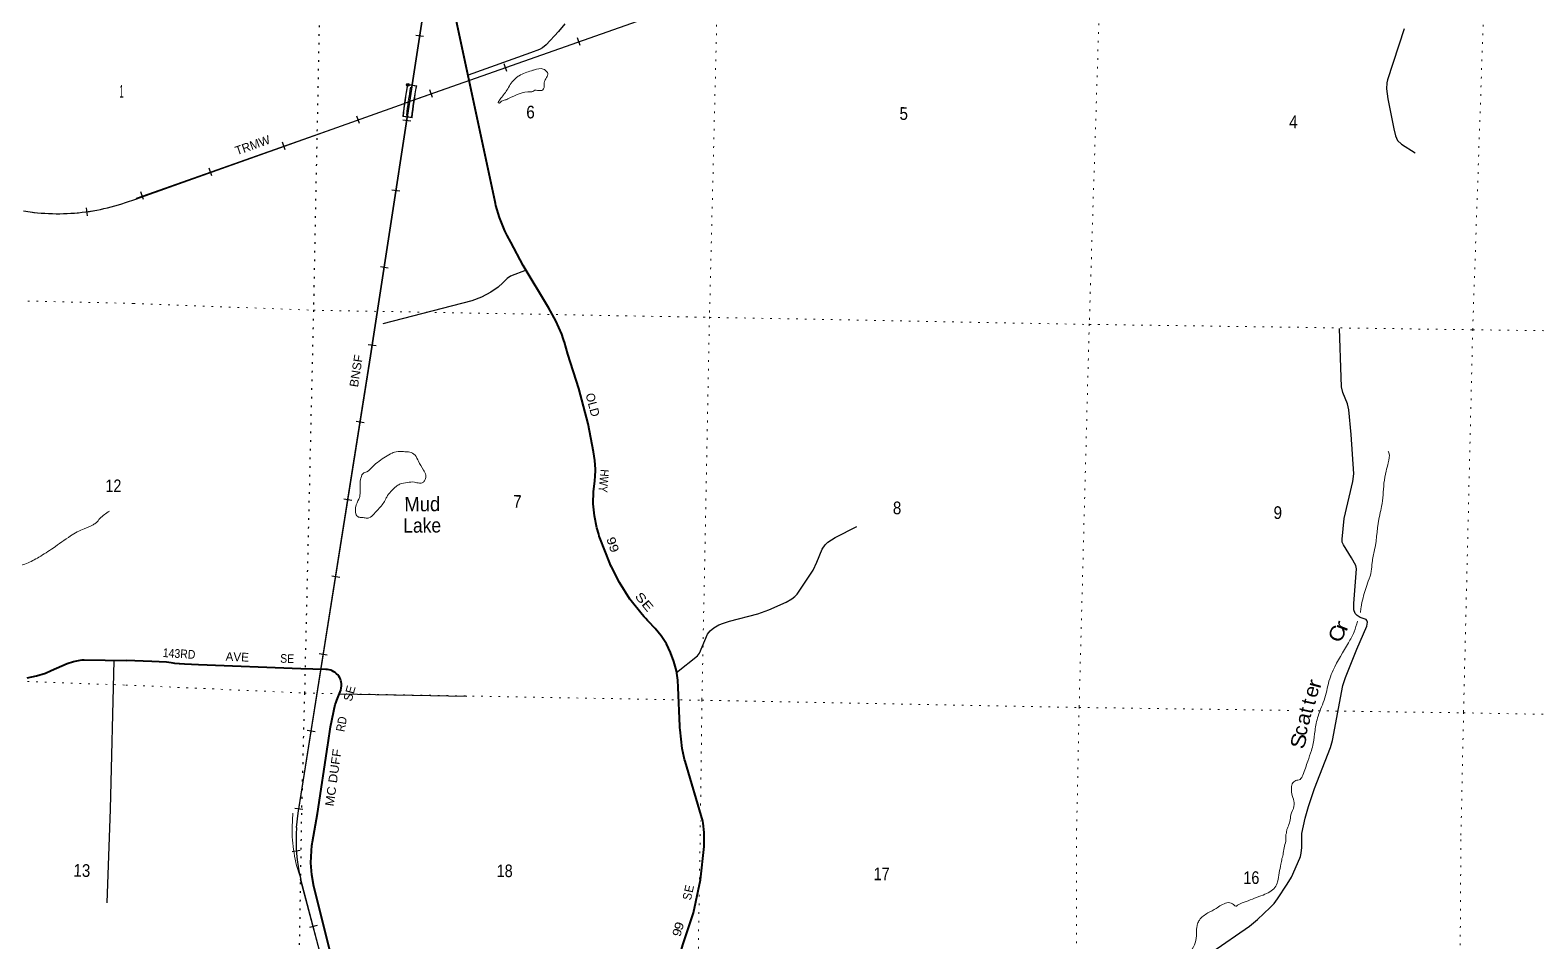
# Model space of a CAD drawing. Header units: feet. Extents: x -518066 to -250644, y -364975 to -177792.
# Drawn here: x -472166 to -451300, y -226058 to -213445 of the extents above; entities that cross this region are included whole.
import ezdxf
from ezdxf.enums import TextEntityAlignment as Align

# ---------------------------------------------------------------- set-up
doc = ezdxf.new("R2010")
doc.units = ezdxf.units.FT
doc.header["$LTSCALE"] = 80
doc.header["$PDMODE"] = 32
doc.header["$PDSIZE"] = 40
doc.linetypes.add('DOTTED', pattern=[1.5, 0.3, -1.2])
for name, color, linetype, lineweight in [('26', 7, 'Continuous', 40), ('29', 7, 'Continuous', 25), ('34', 7, 'Continuous', 25), ('39', 7, 'Continuous', 13), ('41', 7, 'Continuous', 13), ('6', 7, 'DOTTED', 25), ('7', 7, 'DOTTED', 13)]:
    doc.layers.add(name, color=color, linetype=linetype, lineweight=lineweight)
doc.layers.add('27', color=7, linetype='Continuous')

msp = doc.modelspace()

# ---------------------------------------------------------------- linework, layer by layer
at = {"layer": '26'}
for points in [[(-462850.56, -224401.98), (-463096.74, -223571.53), (-463104.09, -223546.55), (-463109.09, -223521.53), (-463134.98, -223391.94), (-463165.11, -223133.2), (-463168.04, -223108.07), (-463169.08, -223083.2), (-463191.47, -222551.21), (-463197.05, -222447.37), (-463216.45, -222316.42), (-463249.44, -222188.22), (-463295.65, -222064.17), (-463354.57, -221945.63), (-463425.56, -221833.89), (-463507.85, -221730.19), (-463600.52, -221635.66), (-463615.17, -221619.9), (-463637.93, -221595.41), (-463661.17, -221569.9), (-463691.1, -221537.05), (-463859.82, -221324.69), (-464005.42, -221095.86), (-464113.85, -220878.06), (-464126.35, -220852.96), (-464136.18, -220828.06), (-464274.95, -220476.52), (-464284.81, -220451.55), (-464292.16, -220426.52), (-464317.69, -220339.67), (-464350.91, -220173.67), (-464366.59, -220005.11), (-464364.57, -219835.83), (-464347.8, -219692.69), (-464344.76, -219666.73), (-464342.19, -219642.69), (-464336.67, -219523.76), (-464343.67, -219403.82), (-464363.18, -219285.27), (-464439.98, -218896.87), (-464568.18, -218406.09), (-464718.15, -217934.05), (-464767.31, -217767.49), (-464774.63, -217742.71), (-464783.24, -217717.49), (-464804.22, -217656.03), (-464883.41, -217471.4), (-464981.48, -217296.05), (-465335.83, -216706.11), (-465506.63, -216382.87), (-465559.57, -216291.57), (-465592.5, -216224.56), (-465667.48, -216039.45), (-465715.5, -215872.52), (-465722.7, -215847.48), (-465727.89, -215822.52), (-466570.42, -211874.29)], [(-472206.65, -222415.97), (-472078.92, -222389.16), (-471954.69, -222349.15), (-471875.02, -222315.6), (-471651.55, -222214.49), (-471564.01, -222187.35), (-471474.11, -222169.51), (-471444.65, -222165.77), (-471415.35, -222165.24), (-470835.15, -222176.75)], [(-468186.85, -224293.13), (-468042.48, -223343.85), (-468039.96, -223315.19), (-468007.46, -223095.44), (-467940.09, -222786.46), (-467936.89, -222776.22), (-467929.07, -222751.17), (-467919.37, -222726.22), (-467864.94, -222586.23), (-467858.68, -222556.92), (-467855.52, -222527.11), (-467855.49, -222497.13), (-467858.59, -222467.32), (-467860.84, -222454.85), (-467868.04, -222435.6), (-467878.47, -222414.31), (-467891.07, -222394.23), (-467905.71, -222375.58), (-467922.21, -222358.56), (-467940.39, -222343.35), (-467960.07, -222330.14), (-467981.03, -222319.05), (-468003.02, -222310.21), (-468025.82, -222303.72), (-468049.18, -222299.65), (-468072.83, -222298.04), (-468252.34, -222295.96), (-468418.91, -222290), (-469835.79, -222235.38), (-470030.24, -222224.9), (-470097.21, -222222.72), (-470160.55, -222214.8), (-470185.22, -222211.72), (-470210.55, -222208.46), (-470275.08, -222200.16), (-470481.74, -222187.72), (-470835.15, -222176.75)], [(-467103.03, -229824.13), (-468237.6, -225304.35), (-468266.15, -225141.36), (-468277.5, -224976.28), (-468271.53, -224810.92), (-468262.76, -224737.91), (-468259.75, -224712.93), (-468255.41, -224687.91), (-468186.85, -224293.13)], [(-463522.73, -228626.81), (-463518.99, -228380.9), (-463453.53, -227539.36), (-463296.87, -226714.25), (-463125.13, -226114.45), (-462980.25, -225670.72), (-462882.54, -225214.29), (-462833.08, -224750.14), (-462830.34, -224692.38), (-462831.33, -224559.07), (-462846.25, -224426.6), (-462850.56, -224401.98)]]:
    msp.add_lwpolyline(points, dxfattribs=at)
at = {"layer": '29'}
for p, q in [((-471007.73, -222173.33), (-471055.86, -224234.08)), ((-467884.03, -222635.34), (-466118, -222670)), ((-471055.86, -224234.08), (-471101.48, -225529.89))]:
    msp.add_line(p, q, dxfattribs=at)
for points in [[(-464759.38, -213357.04), (-464848, -213464), (-465020.42, -213648.25), (-465072, -213689), (-465112.83, -213712.96), (-465235.26, -213761.5), (-466101.71, -214070.75)], [(-453137, -213429), (-453368.41, -214131.84), (-453377, -214173), (-453382.27, -214256.64), (-453366, -214395), (-453283, -214810), (-453257.52, -214909.56), (-453230, -214972), (-453174.36, -215025.11), (-452987, -215143)], [(-465297.14, -216770.52), (-465514.77, -216852.12), (-465558.66, -216884.48), (-465618.73, -216946.88), (-465685.72, -217006.97), (-465785, -217075), (-465916.73, -217145.64), (-466050, -217196), (-467282, -217513)], [(-454552.64, -224568.78), (-454507.28, -224359.43), (-454461.08, -224195.33), (-454378, -223949), (-454157, -223381), (-454128.43, -223283.57), (-453985, -222523), (-453950.55, -222412.25), (-453795, -222018), (-453655, -221699), (-453645.62, -221646.09), (-453652.55, -221620.67), (-453666, -221606), (-453749, -221579), (-453786.53, -221553.65), (-453816, -221522), (-453832.73, -221472.76), (-453835, -221385), (-453797, -220905), (-453807.33, -220859.13), (-453868, -220754), (-453978.27, -220572.55), (-453994.44, -220535.57), (-453998, -220496), (-453970, -220207), (-453846.6, -219694.3), (-453836, -219589), (-453873, -219045), (-453902.04, -218703.96), (-453923, -218622), (-453987.52, -218463.6), (-454003.69, -218385.02), (-454008, -218252), (-454032, -217577)], [(-463212.88, -222340.51), (-462926, -222111), (-462897.48, -222074.82), (-462785, -221810), (-462749.64, -221765.13), (-462698.82, -221723.52), (-462627.2, -221680.76), (-462564, -221657), (-462481.67, -221631.08), (-462089, -221527), (-461936.49, -221473.92), (-461696.25, -221367.6), (-461617.7, -221322.53), (-461576, -221288), (-461543.78, -221255.51), (-461321, -220922), (-461271.18, -220812.91), (-461197, -220633), (-461157.99, -220574.86), (-461121.03, -220537.88), (-461016, -220474), (-460718, -220319)], [(-456279.63, -226743.15), (-456091.24, -226483.26), (-456031.58, -226413.9), (-455981.61, -226364.96), (-455910.67, -226302.59), (-455799.42, -226216.03), (-455279.22, -225854.71), (-455170.13, -225763.82), (-454991.17, -225596.61), (-454936.89, -225539.07), (-454889.6, -225476.7), (-454759.01, -225274), (-454698.29, -225177.75), (-454582.74, -224912.67), (-454571.46, -224887.39), (-454562.86, -224842.23), (-454556.95, -224766.42), (-454552.64, -224568.78)]]:
    msp.add_lwpolyline(points, dxfattribs=at)
at = {"layer": '34'}
for p, q in [((-466716.12, -213534.63), (-466825.92, -213517.77)), ((-464548.32, -213657.26), (-464585.31, -213552.52)), ((-465562.79, -214018.35), (-465599.78, -213913.6)), ((-466591.85, -214379.02), (-466628.85, -214274.29)), ((-470703.25, -215784.73), (-466983.9, -214459.34)), ((-467606.32, -214740.12), (-467643.31, -214635.37)), ((-466895.79, -214708.09), (-467005.59, -214691.24)), ((-468635.37, -215100.81), (-468672.37, -214996.07)), ((-469649.82, -215461.91), (-469686.82, -215357.17)), ((-470593.59, -215791.53), (-470630.59, -215686.79)), ((-467044.91, -215676.78), (-467154.7, -215659.93)), ((-471371.55, -216016.59), (-471386.72, -215906.55)), ((-467205.67, -216741.5), (-467315.47, -216724.65)), ((-467373.69, -217818.91), (-467483.49, -217802.06)), ((-467539.04, -218883.18), (-467648.75, -218865.79)), ((-467712.37, -219959.73), (-467822.08, -219942.34)), ((-467878.39, -221023.61), (-467988.1, -221006.22)), ((-468051.73, -222100.14), (-468161.43, -222082.74)), ((-468217.75, -223164.01), (-468327.45, -223146.61)), ((-468391.07, -224240.52), (-468500.78, -224223.13)), ((-468475.45, -224489.77), (-468453.52, -224287.65)), ((-468426.04, -224806.42), (-468535.36, -224823.22)), ((-468189.79, -225846.01), (-468296.71, -225874.38))]:
    msp.add_line(p, q, dxfattribs=at)
at = {"layer": '34', "lineweight": 13}
for p, q in [((-466942.12, -214193.28), (-466812.93, -214215.5)), ((-466934.7, -214202.67), (-466822.12, -214222.03)), ((-467006.17, -214643.28), (-466876.14, -214659.85)), ((-466883.88, -214650.79), (-466997.31, -214636.34)), ((-468537.28, -224482.12), (-468528.13, -224288)), ((-467286.62, -229468.93), (-468423.12, -225185.39))]:
    msp.add_line(p, q, dxfattribs=at)
for points in [[(-444911.1, -178954.54), (-456099.27, -186187.52), (-456532.32, -186457.58), (-456769.16, -186611.44), (-456971.95, -186773.75), (-457173.03, -186960.17), (-457374.94, -187214.86), (-463514.27, -196366.62), (-463839.56, -196862.84), (-463995.36, -197126.1), (-464110.45, -197343.63), (-464189.58, -197577.66), (-464255.65, -197894.16), (-466464.25, -211701.43), (-466546, -212154.26), (-466660.41, -212817.54), (-467449.16, -217956.46), (-468444.31, -224233.2)], [(-470697.8, -215772.32), (-459624.98, -211861.54), (-459151.13, -211698.41), (-459116.22, -211688.91)]]:
    msp.add_lwpolyline(points, dxfattribs=at)
at = {"layer": '34'}
for points in [[(-468453.52, -224287.65), (-467450.25, -217956.3), (-466661.51, -212817.37), (-466547.1, -212154.07), (-466465.34, -211701.25), (-465555, -206013)], [(-466983.19, -214459.08), (-459625.35, -211860.49)], [(-472257.83, -215949.84), (-472165.66, -215962.55)], [(-472165.66, -215962.55), (-472114.46, -215968.95), (-472063.43, -215974.15), (-472012.26, -215978.48), (-471960.73, -215982.27), (-471909.33, -215984.83), (-471858.11, -215986.5), (-471806.52, -215987.6), (-471755.09, -215987.5), (-471703.82, -215986.5), (-471652.14, -215984.64), (-471600.94, -215981.84), (-471549.66, -215978.45), (-471498.22, -215973.89), (-471447.26, -215968.38), (-471396.18, -215961.99), (-471345.31, -215954.99), (-471294.3, -215946.8), (-471243.78, -215937.96), (-471193.12, -215927.96), (-471142.97, -215917.29), (-471092.69, -215905.73), (-471042.89, -215893.24), (-470993.28, -215879.81), (-470943.87, -215865.77), (-470894.6, -215850.52), (-470845.54, -215834.66), (-470703.24, -215784.73)], [(-467287.69, -229469.18), (-468419.4, -225203.69)]]:
    msp.add_lwpolyline(points, dxfattribs=at)
at = {"layer": '34', "lineweight": 13}
for centre, radius, start, end in [((-460127.18, -215406.82), 6921.2, 169.9134, 173.66102), ((-460127.18, -215406.82), 6913.2, 169.96896, 173.60104), ((-460144.96, -215434.47), 6858.16, 169.9134, 173.22512), ((-460127.2, -215405.11), 6798.65, 169.97856, 173.62988), ((-460127.2, -215405.11), 6790.65, 169.91336, 173.70795), ((-471782.67, -213039.68), 2948.95, 262.53499, 291.59721), ((-466509.63, -224513.87), 2027.9, 179.10268, 199.33782)]:
    msp.add_arc(centre, radius, start, end, dxfattribs=at)
at = {"layer": '34'}
msp.add_arc((-466224.32, -224667.94), 2258.16, 175.47457, 193.68482, dxfattribs=at)
msp.add_point((-466934.7, -214202.67), dxfattribs=at)
at = {"layer": '39'}
for points in [[(-451760.06, -211811.47), (-451705.07, -211992.47), (-451676.91, -212153.44), (-451668.06, -212251.93), (-451687.15, -212336.03), (-451695.38, -212352), (-451760.43, -212417.49), (-451766.67, -212435.49), (-451763.27, -212485.73), (-451736.03, -212558.34), (-451653.57, -212711.9), (-451620.44, -212794.61), (-451561.25, -212881.65), (-451539.42, -212901.98), (-451427.1, -212913.34), (-451304.12, -212872.62), (-451221.75, -212869.57), (-451047.28, -212887.69), (-450921.14, -212917.27), (-450887.16, -212929.72), (-450815.18, -212954.67), (-450696.5, -212937.98), (-450640.5, -212956.71), (-450584.86, -213003.55), (-450393.31, -213104.19), (-450351.95, -213170.93), (-450251.44, -213326.72), (-450154.33, -213432.27), (-450110.58, -213466.92), (-450063.05, -213521.69), (-449953.73, -213613.33), (-449796.62, -213737.65), (-449692.89, -213795.1), (-449444.13, -213978.73), (-449430.23, -213990.94)], [(-465646.8, -214387.31), (-465551.3, -214258.04), (-465504.18, -214180.28), (-465437.04, -214106.78), (-465394.51, -214077.16), (-465222.98, -214006.87), (-465182.69, -213995.29), (-465060.08, -213984.68), (-465030.18, -214003.09), (-464998.56, -214045.63), (-465000.86, -214069.7), (-465031.75, -214133.59), (-465044.09, -214157.54), (-465049.09, -214239.8), (-465065.57, -214273.74), (-465129.94, -214283.03), (-465139.97, -214282.91), (-465178.07, -214278.45), (-465202.38, -214296.25), (-465232.54, -214299.91), (-465540.58, -214393.23)], [(-465540.58, -214393.23), (-465586.47, -214412.82), (-465636.18, -214431.43), (-465676.77, -214454.48), (-465685.91, -214446.63), (-465681.49, -214435.25), (-465663.55, -214414.68), (-465646.8, -214387.31)], [(-471068.67, -220106.91), (-471200.21, -220209.52), (-471251.76, -220266.67), (-471292.64, -220295.92), (-471416.5, -220349.52), (-471605.76, -220449.93), (-471846.79, -220617.52), (-472044.67, -220743.86), (-472217.58, -220832.56), (-472304.59, -220856.82), (-472479.83, -220871.17), (-472518.51, -220892.43), (-472655.48, -220903.57), (-472679.64, -220905.07), (-473016.29, -220944.09), (-473237.44, -220943.39), (-473394.36, -220948.08), (-473546.27, -220997.06), (-473612.66, -220999.67), (-473642.18, -220970.92), (-473709.87, -220941.36), (-473846.71, -220946.48), (-473902.79, -220937.25), (-474094.99, -220901.02), (-474190.26, -220846.77), (-474318.02, -220805.89), (-474425.95, -220777.48), (-474556.3, -220762.65), (-474642.8, -220764.82), (-474822.25, -220787.11), (-474862.53, -220790.27), (-475130.26, -220804.66), (-475170.41, -220801.8), (-475252.03, -220765.91), (-475374.68, -220676.93), (-475492.16, -220626.22), (-475614.06, -220593.5), (-475774.42, -220572.01), (-475971.91, -220591.91), (-476028.13, -220588.7), (-476162.23, -220561.74), (-476282.04, -220525.05), (-476359.69, -220491.26), (-476376.04, -220414.59), (-476418.26, -220325.31), (-476429.78, -220300.97), (-476462.58, -220240.02), (-476499.72, -220193.03), (-476595.04, -220140.79), (-476632.51, -220107.85), (-476656.4, -220097.3), (-476738.6, -220087.52), (-476886.23, -220036.17), (-476928.34, -220031.26), (-476980.87, -220042.19), (-477008.82, -220033.56), (-477045.08, -220036.81), (-477113.36, -220033.34), (-477202.38, -220057.56), (-477248.63, -220058.58), (-477294.63, -220047.56), (-477308.61, -220043.24), (-477358.35, -220020.1), (-477542.2, -219969.99), (-477728.91, -219957.98), (-477805.5, -219966.4), (-477924.56, -219985.95), (-477953.47, -220019.49), (-477999.73, -220020.51), (-478043.86, -220015.55), (-478146.67, -220027.42), (-478242.58, -220001.28), (-478330.51, -219977.31), (-478503.76, -219903.33), (-478615.75, -219876.85), (-478647.81, -219872.14), (-478706, -219866.89), (-478884.09, -219828.96), (-478981.7, -219788.73), (-479009.29, -219764.03), (-479191.05, -219621.58), (-479361.25, -219501.46), (-479551.77, -219390.96), (-479659.42, -219350.51), (-479757.4, -219326.34), (-479785.04, -219303.65), (-479841.14, -219206.05), (-479880.85, -219168.65)], [(-467573.4, -219603.42), (-467555.11, -219585.56), (-467504.64, -219562.05), (-467417.36, -219484.76), (-467334.21, -219415.46), (-467152.15, -219303.14), (-467121.89, -219291.44), (-467013.32, -219280.65), (-466943.11, -219285.48), (-466909.01, -219287.89), (-466835.26, -219332.92), (-466788.07, -219415.79), (-466717.25, -219537.08), (-466688, -219609.7), (-466694.73, -219667.85), (-466719.25, -219703.7), (-466735.45, -219715.57), (-466763.61, -219719.25), (-466773.65, -219719.13), (-466843.74, -219704.26), (-466940.21, -219711.18), (-467048.91, -219734), (-467097.45, -219763.55), (-467170.6, -219834.98), (-467227.75, -219912.61), (-467250.37, -219956.52), (-467291.29, -220020.3), (-467403.21, -220143.48), (-467474.17, -220200.87), (-467498.31, -220204.61), (-467554.43, -220195.93), (-467570.46, -220193.73), (-467616.59, -220189.19), (-467656.19, -220142.54), (-467659.72, -220102.34), (-467657.01, -220044.15), (-467613.59, -219940.25), (-467598.94, -219890.23), (-467595.46, -219767.8), (-467594.56, -219693.52), (-467571.16, -219603.21)], [(-453357.65, -219275.6), (-453347.91, -219299.81), (-453357.59, -219436.23), (-453389.14, -219554.32), (-453417.26, -219720.63), (-453449.27, -220041.5), (-453476.75, -220155.62), (-453546.91, -220642.7), (-453581.18, -220818.98), (-453592.68, -220939.31), (-453634.51, -221077.35), (-453707.58, -221307.39), (-453733.25, -221437.6), (-453743.52, -221510.78)], [(-453783.75, -221630.86), (-453831.77, -221779.76), (-453909.88, -221929.43), (-454121.31, -222310.43), (-454168.95, -222430.34), (-454236.36, -222690.56), (-454329.82, -222946.46), (-454372.4, -223146.73), (-454396.63, -223323.12), (-454421.93, -223423.21), (-454471.89, -223569.19), (-454540.49, -223763.14), (-454579.35, -223820.91), (-454639.79, -223838.27), (-454666.09, -223854.02), (-454698.98, -223917.88), (-454699.23, -223937.96), (-454694.21, -224020.33), (-454665.34, -224123.07), (-454664.18, -224193.35), (-454705.78, -224313.33), (-454720.96, -224405.5), (-454748, -224483.49), (-454760.44, -224515.47), (-454769.28, -224564.41)], [(-454845.91, -224993.63), (-454829.44, -224919.28), (-454811.22, -224842.78), (-454794.83, -224744.42), (-454774.8, -224651.53), (-454774.8, -224585.96), (-454769.28, -224564.41)], [(-454845.91, -224993.63), (-454866.9, -225115.86), (-454890.49, -225238.23), (-454927.66, -225320.21), (-454998.74, -225379.65), (-455091.73, -225422.73), (-455210.88, -225467.49), (-455326, -225512.3), (-455435.12, -225559.2), (-455469.51, -225576.87), (-455513.34, -225544.14), (-455591.59, -225531.1), (-455743.3, -225609.64), (-455854.6, -225670.58), (-455972.39, -225769.66), (-455999.13, -225819.6), (-456012.45, -225924), (-456022.04, -226052.58), (-456071.71, -226170.61), (-456165.64, -226292.1), (-456202.11, -226315.78), (-456250.59, -226335.28), (-456307.45, -226382.83), (-456332.54, -226462.96), (-456321.94, -226583.75), (-456360.92, -226649.62), (-456434.23, -226727.13), (-456515.52, -226800.52), (-456575.41, -226932.5), (-456544.7, -227053.54), (-456515.18, -227106.19), (-456572.33, -227177.87), (-456605.05, -227223.72), (-456629.49, -227249.55), (-456614.19, -227341.06)]]:
    msp.add_spline(points, degree=3, dxfattribs=at)
at = {"layer": '6'}
for points in [[(-468130.77, -211700.62), (-468242.6, -217324.33), (-468366.63, -222625.43), (-468408.74, -224288.58)], [(-468408.74, -224288.58), (-468467.72, -227887.59), (-468586.36, -233233.3), (-468653.52, -238477.1), (-468753.81, -243800.92), (-468886.55, -249148.47), (-468902.09, -250127.7)]]:
    msp.add_lwpolyline(points, dxfattribs=at)
at = {"layer": '7'}
for p, q in [((-457320.35, -211914.12), (-457498.31, -217511.52)), ((-470842.13, -222515.16), (-468366.63, -222625.43)), ((-468366.63, -222625.43), (-467902.51, -222633.93)), ((-467600.71, -222639.45), (-462862.12, -222726.29)), ((-462862.12, -222726.29), (-457638.93, -222825.48)), ((-457638.93, -222825.48), (-454712.81, -222866.38)), ((-454326.89, -222871.77), (-452315.05, -222899.93)), ((-452314.94, -222890.89), (-452351.8, -224612.53))]:
    msp.add_line(p, q, dxfattribs=at)
for points in [[(-462513.73, -206504.9), (-462620.19, -211812.03), (-462757.96, -217422.95)], [(-451998.88, -212053.8), (-452188.29, -217585.81), (-452315.05, -222899.93)], [(-470733.06, -217229.42), (-473610.15, -217167.54), (-478830.19, -217010.22)], [(-470733.06, -217229.42), (-468242.6, -217324.33), (-462757.96, -217422.95), (-457500.39, -217521.08)], [(-462757.85, -217413.91), (-462862.02, -222717.25), (-462883.9, -224401.31)], [(-457498.68, -217514.42), (-457638.83, -222816.44), (-457673.1, -224506.42)], [(-457498.42, -217520.56), (-452188.4, -217594.85), (-446964.64, -217662.29)], [(-502223.15, -221594.51), (-499991.37, -221638.57), (-494759.16, -221794), (-489394.65, -221955.83), (-484124.28, -222101.8), (-478878.88, -222285.59), (-473640.27, -222413.18), (-470842.13, -222515.16)], [(-452315.05, -222899.93), (-447081.8, -222997.6), (-441786.15, -223082.13)], [(-463592.66, -249796.72), (-463134.76, -238600.51), (-463026.69, -233298.91), (-462950.71, -228564.66), (-462883.9, -224401.31)], [(-457673.1, -224506.42), (-457681.17, -228109.15), (-457696.31, -228732.25)], [(-452913.65, -250039.14), (-452901.3, -249362.75), (-452786.51, -244002.91), (-452556.49, -238757.13), (-452488.26, -233424.86), (-452374.58, -228157.51), (-452351.8, -224612.53)]]:
    msp.add_lwpolyline(points, dxfattribs=at)

# ---------------------------------------------------------------- texts
at = {"layer": '27'}
for s, rotation, p in [('OLD', 284.639, (-464474.87, -218488.67)), ('AVE', 357.793, (-469460.57, -222178.8)), ('SE', 74.7, (-467714.07, -222749.33))]:
    msp.add_text(s, height=120.5, rotation=rotation, dxfattribs=at).set_placement(p)
for s, rotation, width, p in [('HWY', 265.174, 0.85, (-464267.58, -219523.94)), ('99', 288.609, 1.2, (-464187.72, -220488.15)), ('SE', 309.814, 1.35, (-463799.38, -221289.19)), ('143RD', 356.557, 0.9, (-470331.63, -222126.34)), ('SE', 357.792, 0.9, (-468705.15, -222204.63)), ('RD', 79.7, 0.9, (-467813.85, -223169.28)), ('MC DUFF', 82.143, 1.1, (-467963.09, -224200.02))]:
    msp.add_text(s, height=120.5, rotation=rotation, dxfattribs=dict(at, width=width)).set_placement(p)
for s, rotation, width, p in [('E', 77.917, 0.95, (-462981.66, -225347.62)), ('S', 77.917, 0.95, (-463005.39, -225453.78)), ('9', 71.918, 1.2, (-463148.39, -225960.15)), ('9', 71.918, 1.2, (-463122.05, -225869.56))]:
    msp.add_text(s, height=120, rotation=rotation, dxfattribs=dict(at, width=width)).set_placement(p, align=Align.CENTER)
at = {"layer": '34'}
msp.add_text('TRMW', height=120.5, rotation=19.454, dxfattribs=at).set_placement((-469301.96, -215178.75))
at = {"layer": '34', "width": 1.05}
msp.add_text('BNSF', height=120.5, rotation=80.991, dxfattribs=at).set_placement((-467626.53, -218397.01))
at = {"layer": '41'}
for s, rotation, width, p in [('Mud', 0.542, 0.95, (-466982.36, -220111.41)), ('Lake', 0.542, 0.9, (-466997.74, -220406.71)), ('C', 67.456, 1.15, (-454017.2, -221944.08)), ('r', 68.883, 1.35, (-453938.09, -221787.2)), ('e', 74.884, 1.05, (-454350.82, -222704.61)), ('r', 74.905, 1.2, (-454301.85, -222573.86)), ('a', 77.677, 1.1, (-454457.89, -223082.97)), ('S', 75.124, 1.2, (-454530.39, -223417.43))]:
    msp.add_text(s, height=200.8, rotation=rotation, dxfattribs=dict(at, width=width)).set_placement(p)
for s, rotation, p in [('t', 77.358, (-454410.93, -222921.05)), ('t', 77.523, (-454374.57, -222806.11)), ('c', 81.941, (-454489.68, -223223.32))]:
    msp.add_text(s, height=200.8, rotation=rotation, dxfattribs=at).set_placement(p)
at = {"layer": '7'}
for s, width, p in [('1', 0.4, (-470928, -214379.55)), ('12', 0.85, (-471123.12, -219843.68)), ('18', 0.85, (-465704.18, -225175.3)), ('17', 0.85, (-460484.21, -225217.36)), ('16', 0.85, (-455363.97, -225269.42))]:
    msp.add_text(s, height=175, dxfattribs=dict(at, width=width)).set_placement(p)
at = {"layer": '7', "width": 0.9}
for s, rotation, p in [('6', 359.332, (-465295.85, -214667.22)), ('5', 359.33, (-460127.27, -214687.17)), ('4', 359.328, (-454731.02, -214802.13)), ('7', 359.332, (-465477.88, -220060.06)), ('8', 359.33, (-460219.57, -220149.06)), ('9', 359.328, (-454947.24, -220214.68)), ('13', 358.762, (-471569.05, -225168.21))]:
    msp.add_text(s, height=175.7, rotation=rotation, dxfattribs=at).set_placement(p)

doc.saveas('drawing.dxf')
